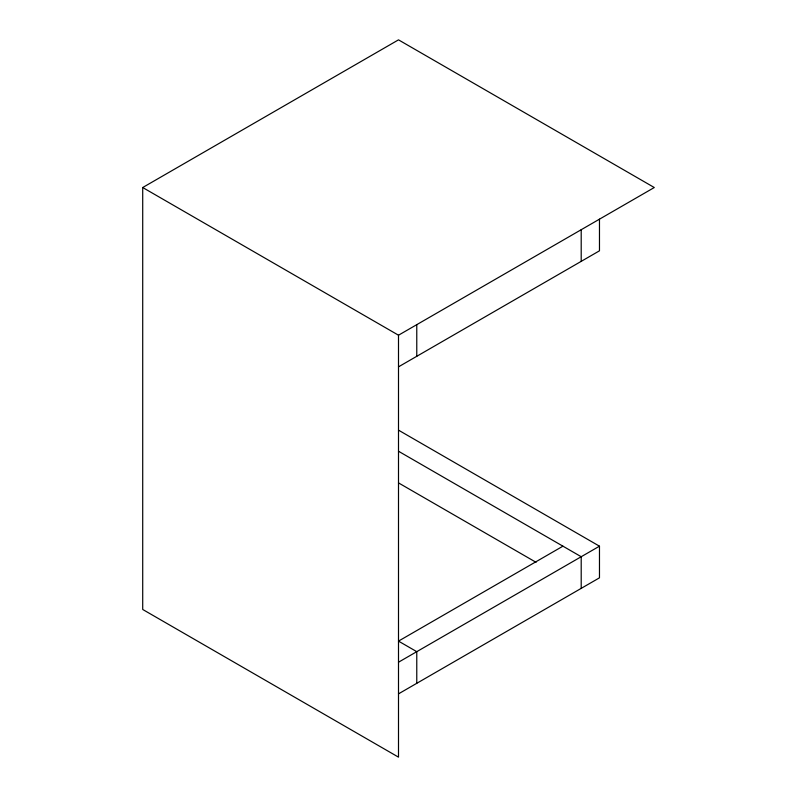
<?xml version="1.0" encoding="UTF-8"?>
<svg xmlns="http://www.w3.org/2000/svg" width="797" height="797" viewBox="0 0 797 797"><rect width="100%" height="100%" fill="white"/><g stroke="black" fill="none" stroke-linecap="round" stroke-linejoin="round"><path stroke-width="1.2" d="M142.713 187.524L398.5 39.85L654.287 187.524L398.5 335.208L142.713 187.524L142.713 609.476L398.5 757.15L398.5 335.208M398.5 366.849L599.474 250.816L599.474 219.175M562.931 546.184L398.5 641.117L416.771 651.667L416.771 683.308M398.5 662.217L599.474 546.184L599.474 577.825L398.5 693.858M398.5 430.151L599.474 546.184M398.5 451.241L581.202 556.724L581.202 588.375M398.5 482.892L536.062 562.313M581.202 229.725L581.202 261.366M416.771 324.658L416.771 356.309"/></g></svg>
